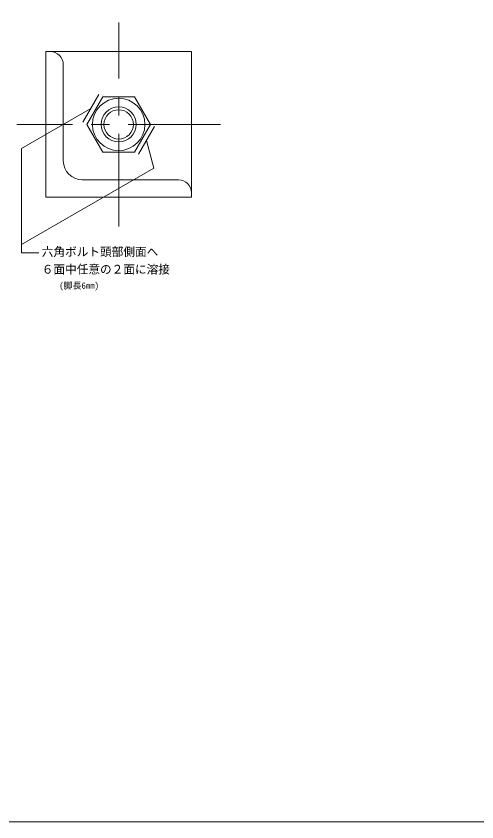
# Model space of a CAD drawing. Units: millimetres, scale not verified. Extents: x -400 to 400, y -275 to 275.
# Drawn here: x -8.6 to 149.6, y -275.2 to 1.3 of the extents above; entities that cross this region are included whole.
import ezdxf
from ezdxf.enums import TextEntityAlignment as Align

# ---------------------------------------------------------------- set-up
doc = ezdxf.new("R2010")
doc.units = ezdxf.units.MM
doc.header["$LTSCALE"] = 0.5
doc.linetypes.add('USER1', pattern=[101.6, 63.5, -12.7, 12.7, -12.7])
for name, color, linetype, lineweight in [('0-1_WAKU', 7, 'Continuous', 18), ('0-3_MOJI', 7, 'Continuous', 18), ('0-7_kijun', 1, 'USER1', 18), ('0-8_kanamono2', 3, 'Continuous', 18), ('0-9_kijun-2', 6, 'USER1', 18), ('0-B_pv', 4, 'Continuous', 18)]:
    doc.layers.add(name, color=color, linetype=linetype, lineweight=lineweight)
doc.styles.add('ＭＳ ゴシック', font='')
doc.styles.get('ＭＳ ゴシック').set_extended_font_data('MS Gothic')

msp = doc.modelspace()

# ---------------------------------------------------------------- linework, layer by layer
at = {"layer": '0-1_WAKU'}
msp.add_lwpolyline([(-399.9474, -275.1971), (400.0526, -275.1971), (400.0526, 274.8029), (-399.9474, 274.8029)], close=True, dxfattribs=at)
at = {"layer": '0-3_MOJI'}
msp.add_line((-0.7595, -79.9334), (-6.7595, -79.9334), dxfattribs=at)
for points in [[(17.1213, -30.3582), (-6.7595, -44.1458), (-6.7595, -79.9334)], [(36.1739, -41.3582), (38.7137, -50.8369), (-6.7595, -77.0909)]]:
    msp.add_lwpolyline(points, dxfattribs=at)
at = {"layer": '0-7_kijun'}
for p, q in [((26.6476, -70.8582), (26.6476, -0.8582)), ((61.6476, -35.8582), (-8.3524, -35.8582))]:
    msp.add_line(p, q, dxfattribs=at)
at = {"layer": '0-8_kanamono2'}
for radius in [6, 5.053]:
    msp.add_circle((26.6476, -35.8582), radius, dxfattribs=at)
at = {"layer": '0-9_kijun-2'}
for p, q in [((14.3789, -35.1082), (19.8637, -25.6082)), ((38.9163, -36.6082), (33.4314, -46.1082))]:
    msp.add_line(p, q, dxfattribs=at)
at = {"layer": '0-B_pv'}
for p, q in [((7.6476, -48.3582), (7.6476, -15.3582)), ((47.1476, -54.8582), (14.1476, -54.8582))]:
    msp.add_line(p, q, dxfattribs=at)
for points in [[(1.6476, -10.8582), (1.6476, -60.8582), (51.6476, -60.8582), (51.6476, -59.3582)], [(3.1476, -10.8582), (1.6476, -10.8582), (51.6476, -10.8582), (51.6476, -60.8582), (1.6476, -60.8582), (1.6476, -10.8582)]]:
    msp.add_lwpolyline(points, dxfattribs=at)
msp.add_lwpolyline([(21.1628, -45.3582), (32.1324, -45.3582), (37.6172, -35.8582), (32.1324, -26.3582), (21.1628, -26.3582), (15.6779, -35.8582)], close=True, dxfattribs=at)
msp.add_circle((26.6476, -35.8582), 9, dxfattribs=at)
for centre, radius, start, end in [((3.1476, -15.3582), 4.5, 0, 90), ((14.1476, -48.3582), 6.5, 180, 270), ((47.1476, -59.3582), 4.5, 0, 90)]:
    msp.add_arc(centre, radius, start, end, dxfattribs=at)

# ---------------------------------------------------------------- texts
at = {"layer": '0-3_MOJI', "style": 'ＭＳ ゴシック'}
for s, height, p in [('六角ボルト頭部側面へ', 2.933, (0.2405, -81.9334)), ('６面中任意の２面に溶接', 2.933, (0.2405, -87.9334)), ('(脚長6mm)', 2.199, (6.2405, -92.9334))]:
    msp.add_text(s, height=height, dxfattribs=at).set_placement(p, align=Align.BOTTOM_LEFT)

doc.saveas('drawing.dxf')
